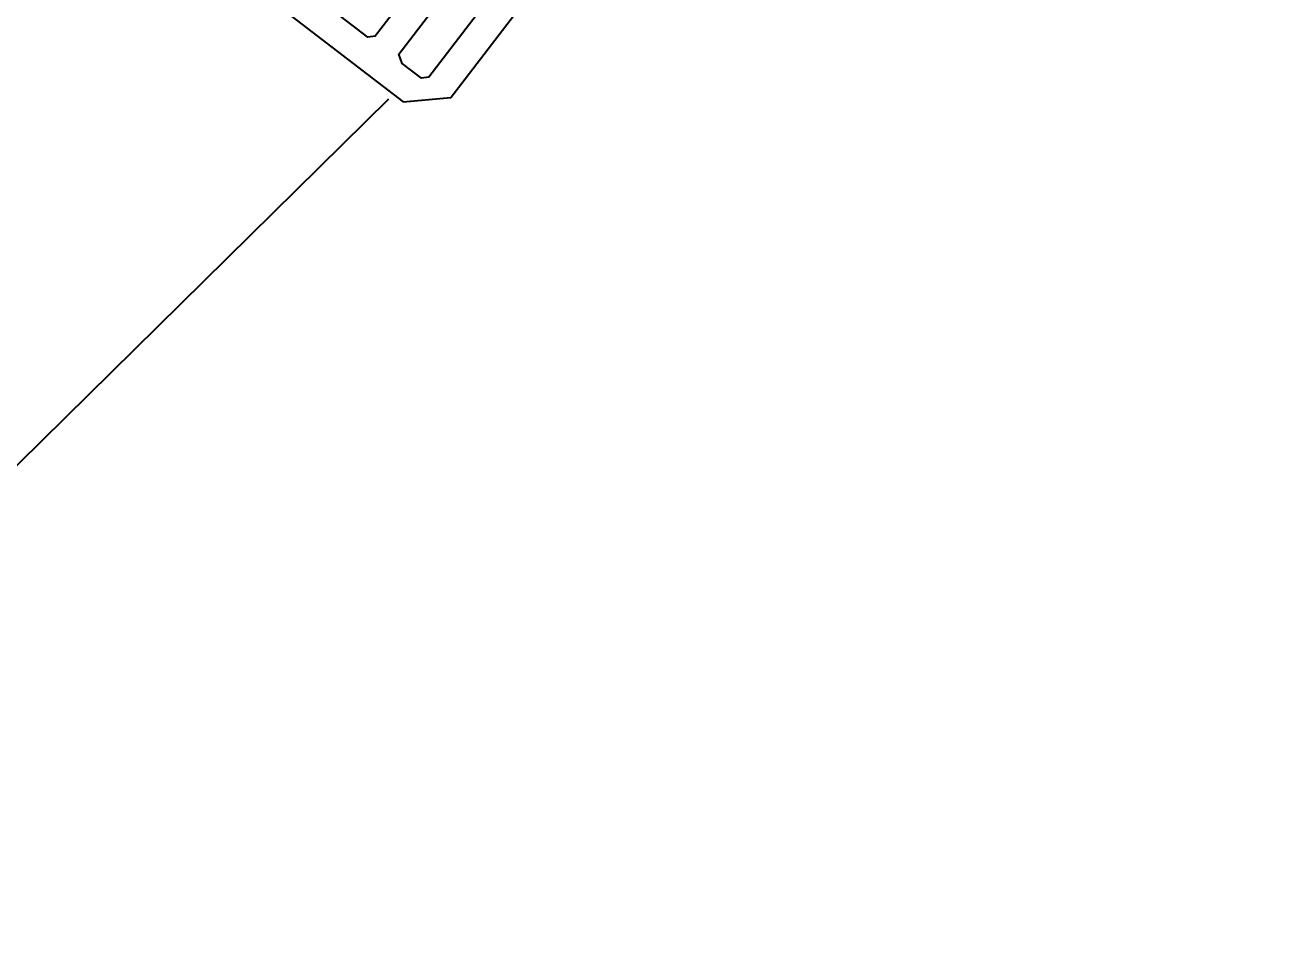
# Model space of a CAD drawing. Header units: millimetres. Extents: x -222892 to 671268, y 0 to 135099.
# Drawn here: x 80359.5 to 80416, y 109647.5 to 109689 of the extents above; entities that cross this region are included whole.
import ezdxf
from ezdxf import colors
from ezdxf.entities.mleader import LeaderData, LeaderLine
from ezdxf.math import Vec2, Vec3

# ---------------------------------------------------------------- set-up
doc = ezdxf.new("R2010")
doc.units = ezdxf.units.MM
for name, color, linetype in [('_TEXT', 7, 'Continuous'), ('АР_новое окно', 155, 'Continuous'), ('АР_Сущ Несущая стена', 216, 'Continuous')]:
    doc.layers.add(name, color=color, linetype=linetype)
doc.layers.add('АР_Окна', color=4, linetype='Continuous', lineweight=5)
doc.layers.add('АР_Подоконники', color=163, linetype='Continuous', lineweight=5)
doc.styles.add('ISOCPEUR', font='isocpeur.ttf', dxfattribs={"width": 0.85})

# ---------------------------------------------------------------- blocks, each defined once
blk = doc.blocks.new('_DotSmall')
at = {"color": 0, "linetype": 'ByBlock', "const_width": 0.5}
blk.add_lwpolyline([(-0.0625, 0, 1), (0.0625, 0, 1)], format="xyb", close=True, dxfattribs=at)
blk = doc.blocks.new('стойка витр.')
at = {"lineweight": 0, "ltscale": 100, "transparency": 33554687}
for points in [[(-68.58632373265573, -58.46540642052423), (-90.15068845250062, -1.598661102303595), (-90.00917455367744, -1.284153596119722), (-88.98317839115043, -0.8950869223335758), (-88.55468153662514, -0.9934413902010419), (-87.69009137133253, -3.273426419786119)], [(-86.43607351230457, -2.797891934278596), (-87.30066367759719, -0.5179069046935183), (-87.1591497787449, -0.2033993985096458), (-82.02911098225741, 1.741955958394101)], [(-77.83057009245385, 4.768357554989052), (-90.48468705118285, -0.0301937209587777), (-91.4479567084054, -1.960141251613095), (-69.79711318280897, -59.05493725829001)]]:
    blk.add_lwpolyline(points, dxfattribs=at)
blk = doc.blocks.new('A$Cec9b444d')
at = {"layer": 'АР_новое окно', "ltscale": 150}
blk.add_line((2774.329704661937, -4821.102201691218), (4724.002408464896, -2900.827877390942), dxfattribs=at)
for points in [[(4762.836960760411, -2851.600416858009), (4725.815814966289, -2899.852705020771), (4725.47389514379, -2899.89778262046), (4724.603321978206, -2899.229842978332), (4724.46157910868, -2898.813679411169), (4725.945885230232, -2896.879077843256)], [(4724.881832227822, -2896.062692489578), (4723.397526106271, -2897.997294057489), (4723.055606283753, -2898.042371657154), (4718.702691255623, -2894.70263569811)], [(4713.920339095826, -2892.723757215971), (4724.657547538547, -2900.961786422706), (4726.805616801636, -2900.765867193054), (4763.975227181478, -2852.320074593284)]]:
    blk.add_lwpolyline(points, dxfattribs=at)
at = {"layer": 'АР_новое окно', "ltscale": 150, "rotation": 121.7359287781207}
blk.add_blockref('стойка витр.', (4677.036464147677, -2824.022122275456), dxfattribs=at)

msp = doc.modelspace()

# ---------------------------------------------------------------- linework, layer by layer
at = {"layer": 'АР_Подоконники', "ltscale": 100}
msp.add_arc((72770.91306333517, 115478.5601402702), 8924.05480828957, 271.1088337123351, 356.4039573748495, dxfattribs=at)
at = {"layer": 'АР_Сущ Несущая стена', "ltscale": 100}
for centre, radius, start, end in [((72738.563808896, 115505.873757868), 9805.264059527553, 273.2047159643546, 356.1549052783411), ((72739.64332639205, 115515.0715942176), 9162.045179755698, 273.4231994982844, 355.8268411845256)]:
    msp.add_arc(centre, radius, start, end, dxfattribs=at)

# ---------------------------------------------------------------- block references
at = {"layer": 'АР_Окна', "ltscale": 100}
msp.add_blockref('A$Cec9b444d', (75651.90621783369, 112586.4970597865), dxfattribs=at)

# ---------------------------------------------------------------- leaders
at = {"layer": '_TEXT'}
ml = msp.add_multileader_mtext('Standard', dxfattribs=at)
ml.set_content('+8,260', color=256, style='ISOCPEUR')
ml.set_leader_properties(color=256, linetype='Continuous', lineweight=-1)
ml.set_arrow_properties(name='DOTSMALL')
ml.build(insert=Vec2(0, 0))
ml.multileader.update_dxf_attribs({"has_dogleg": 0, "has_text_frame": 1, "text_left_attachment_type": 4, "text_right_attachment_type": 4, "dogleg_length": 0, "arrow_head_size": 180})
ctx = ml.context
ctx.base_point, ctx.char_height, ctx.arrow_head_size, ctx.landing_gap_size, ctx.plane_origin = Vec3(217551.6143983618, 129062.3890569006), 250, 180, 50, Vec3(226918.2582751394, 128243.6210549465)
ctx.left_attachment, ctx.right_attachment, ctx.text_align_type = 4, 4, 1
notes = []
notes.append((ctx, [(0, (0, 0, 0), (0, 0), (1, 0), 1, [])]))
ctx.mtext.insert, ctx.mtext.width, ctx.mtext.alignment, ctx.mtext.line_spacing_style, ctx.mtext.flow_direction = Vec3(217989.4268983618, 129395.722390234), 852.6970314602484, 2, 2, 5
ml = msp.add_multileader_mtext('Standard', dxfattribs=at)
ml.set_content('+4,080', color=256, style='ISOCPEUR')
ml.set_leader_properties(color=256, linetype='Continuous', lineweight=-1)
ml.set_arrow_properties(name='DOTSMALL')
ml.build(insert=Vec2(0, 0))
ml.multileader.update_dxf_attribs({"has_dogleg": 0, "has_text_frame": 1, "text_left_attachment_type": 4, "text_right_attachment_type": 4, "dogleg_length": 0, "arrow_head_size": 180})
ctx = ml.context
ctx.base_point, ctx.char_height, ctx.arrow_head_size, ctx.landing_gap_size, ctx.plane_origin = Vec3(87764.17855758959, 128875.8656331683), 250, 180, 50, Vec3(86462.73668141075, 127317.1117672203)
ctx.left_attachment, ctx.right_attachment, ctx.text_align_type = 4, 4, 1
notes.append((ctx, [(0, (0, 0, 0), (0, 0), (1, 0), 1, [])]))
ctx.mtext.insert, ctx.mtext.width, ctx.mtext.alignment, ctx.mtext.line_spacing_style, ctx.mtext.flow_direction = Vec3(88212.61605758959, 129209.1989665016), 852.6970314602484, 2, 2, 5
ml = msp.add_multileader_mtext('Standard', dxfattribs=at)
ml.set_content('+2,045', color=256, style='ISOCPEUR')
ml.set_leader_properties(color=256, linetype='Continuous', lineweight=-1)
ml.set_arrow_properties(name='DOTSMALL')
ml.build(insert=Vec2(0, 0))
ml.multileader.update_dxf_attribs({"has_dogleg": 0, "has_text_frame": 1, "text_left_attachment_type": 4, "text_right_attachment_type": 4, "dogleg_length": 0, "arrow_head_size": 180})
ctx = ml.context
ctx.base_point, ctx.char_height, ctx.arrow_head_size, ctx.landing_gap_size, ctx.plane_origin = Vec3(82361.76101800078, 128875.8656331683), 250, 180, 50, Vec3(81060.31914182194, 127317.1117672203)
ctx.left_attachment, ctx.right_attachment, ctx.text_align_type = 4, 4, 1
notes.append((ctx, [(0, (0, 0, 0), (0, 0), (1, 0), 1, [])]))
ctx.mtext.insert, ctx.mtext.width, ctx.mtext.alignment, ctx.mtext.line_spacing_style, ctx.mtext.flow_direction = Vec3(82810.19851800078, 129209.1989665016), 852.6970314602484, 2, 2, 5
ml = msp.add_multileader_mtext('Standard', dxfattribs=at)
ml.set_content('+6,175', color=256, style='ISOCPEUR')
ml.set_leader_properties(color=256, linetype='Continuous', lineweight=-1)
ml.set_arrow_properties(name='DOTSMALL')
ml.build(insert=Vec2(0, 0))
ml.multileader.update_dxf_attribs({"has_dogleg": 0, "has_text_frame": 1, "text_left_attachment_type": 4, "text_right_attachment_type": 4, "dogleg_length": 0, "arrow_head_size": 180})
ctx = ml.context
ctx.base_point, ctx.char_height, ctx.arrow_head_size, ctx.landing_gap_size, ctx.plane_origin = Vec3(222793.0128863436, 128796.4460044858), 250, 180, 50, Vec3(232159.6567631213, 127977.6780025317)
ctx.left_attachment, ctx.right_attachment, ctx.text_align_type = 4, 4, 1
notes.append((ctx, [(0, (0, 0, 0), (0, 0), (1, 0), 1, [])]))
ctx.mtext.insert, ctx.mtext.width, ctx.mtext.alignment, ctx.mtext.line_spacing_style, ctx.mtext.flow_direction = Vec3(223209.5753863436, 129129.7793378192), 852.6970314602484, 2, 2, 5
ml = msp.add_multileader_mtext('Standard', dxfattribs=at)
ml.set_content('+6,175', color=256, style='ISOCPEUR')
ml.set_leader_properties(color=256, linetype='Continuous', lineweight=-1)
ml.set_arrow_properties(name='DOTSMALL')
ml.build(insert=Vec2(0, 0))
ml.multileader.update_dxf_attribs({"has_dogleg": 0, "has_text_frame": 1, "text_left_attachment_type": 4, "text_right_attachment_type": 4, "dogleg_length": 0, "arrow_head_size": 180})
ctx = ml.context
ctx.base_point, ctx.char_height, ctx.arrow_head_size, ctx.landing_gap_size, ctx.plane_origin = Vec3(249011.2140361817, 126512.8812880571), 250, 180, 50, Vec3(258377.8579129594, 125694.113286103)
ctx.left_attachment, ctx.right_attachment, ctx.text_align_type = 4, 4, 1
notes.append((ctx, [(0, (0, 0, 0), (0, 0), (1, 0), 1, [])]))
ctx.mtext.insert, ctx.mtext.width, ctx.mtext.alignment, ctx.mtext.line_spacing_style, ctx.mtext.flow_direction = Vec3(249427.7765361817, 126846.2146213904), 852.6970314602484, 2, 2, 5
ml = msp.add_multileader_mtext('Standard', dxfattribs=at)
ml.set_content('+2,045', color=256, style='ISOCPEUR')
ml.set_leader_properties(color=256, linetype='Continuous', lineweight=-1)
ml.set_arrow_properties(name='DOTSMALL')
ml.build(insert=Vec2(0, 0))
ml.multileader.update_dxf_attribs({"has_dogleg": 0, "has_text_frame": 1, "text_left_attachment_type": 4, "text_right_attachment_type": 4, "dogleg_length": 0, "arrow_head_size": 180})
ctx = ml.context
ctx.base_point, ctx.char_height, ctx.arrow_head_size, ctx.landing_gap_size, ctx.plane_origin = Vec3(113079.9545436751, 126340.2993196389), 250, 180, 50, Vec3(111778.5126674963, 124781.5454536909)
ctx.left_attachment, ctx.right_attachment, ctx.text_align_type = 4, 4, 1
notes.append((ctx, [(0, (0, 0, 0), (0, 0), (1, 0), 1, [])]))
ctx.mtext.insert, ctx.mtext.width, ctx.mtext.alignment, ctx.mtext.line_spacing_style, ctx.mtext.flow_direction = Vec3(113528.3920436751, 126673.6326529723), 852.6970314602484, 2, 2, 5
ml = msp.add_multileader_mtext('Standard', dxfattribs=at)
ml.set_content('+4,080', color=256, style='ISOCPEUR')
ml.set_leader_properties(color=256, linetype='Continuous', lineweight=-1)
ml.set_arrow_properties(name='DOTSMALL')
ml.build(insert=Vec2(0, 0))
ml.multileader.update_dxf_attribs({"has_dogleg": 0, "has_text_frame": 1, "text_left_attachment_type": 4, "text_right_attachment_type": 4, "dogleg_length": 0, "arrow_head_size": 180})
ctx = ml.context
ctx.base_point, ctx.char_height, ctx.arrow_head_size, ctx.landing_gap_size, ctx.plane_origin = Vec3(83222.13444079482, 124964.6175387829), 250, 180, 50, Vec3(81920.69256461598, 123405.8636728349)
ctx.left_attachment, ctx.right_attachment, ctx.text_align_type = 4, 4, 1
notes.append((ctx, [(0, (0, 0, 0), (0, 0), (1, 0), 1, [])]))
ctx.mtext.insert, ctx.mtext.width, ctx.mtext.alignment, ctx.mtext.line_spacing_style, ctx.mtext.flow_direction = Vec3(83670.57194079482, 125297.9508721163), 852.6970314602484, 2, 2, 5
ml = msp.add_multileader_mtext('Standard', dxfattribs=at)
ml.set_content('+4,090', color=256, style='ISOCPEUR')
ml.set_leader_properties(color=256, linetype='Continuous', lineweight=-1)
ml.set_arrow_properties(name='DOTSMALL')
ml.build(insert=Vec2(0, 0))
ml.multileader.update_dxf_attribs({"has_dogleg": 0, "has_text_frame": 1, "text_left_attachment_type": 4, "text_right_attachment_type": 4, "dogleg_length": 0, "arrow_head_size": 180})
ctx = ml.context
ctx.base_point, ctx.char_height, ctx.arrow_head_size, ctx.landing_gap_size, ctx.plane_origin = Vec3(100162.7295763729, 121154.7753958358), 250, 180, 50, Vec3(98861.28770019411, 119596.0215298878)
ctx.left_attachment, ctx.right_attachment, ctx.text_align_type = 4, 4, 1
notes.append((ctx, [(0, (0, 0, 0), (0, 0), (1, 0), 1, [])]))
ctx.mtext.insert, ctx.mtext.width, ctx.mtext.alignment, ctx.mtext.line_spacing_style, ctx.mtext.flow_direction = Vec3(100611.1670763729, 121488.1087291691), 852.6970314602484, 2, 2, 5
ml = msp.add_multileader_mtext('Standard', dxfattribs=at)
ml.set_content('+8,260', color=256, style='ISOCPEUR')
ml.set_leader_properties(color=256, linetype='Continuous', lineweight=-1)
ml.set_arrow_properties(name='DOTSMALL')
ml.build(insert=Vec2(0, 0))
ml.multileader.update_dxf_attribs({"has_dogleg": 0, "has_text_frame": 1, "text_left_attachment_type": 4, "text_right_attachment_type": 4, "dogleg_length": 0, "arrow_head_size": 180})
ctx = ml.context
ctx.base_point, ctx.char_height, ctx.arrow_head_size, ctx.landing_gap_size, ctx.plane_origin = Vec3(199862.1649124452, 120820.9209232761), 250, 180, 50, Vec3(209228.8087892229, 120002.152921322)
ctx.left_attachment, ctx.right_attachment, ctx.text_align_type = 4, 4, 1
notes.append((ctx, [(0, (0, 0, 0), (0, 0), (1, 0), 1, [])]))
ctx.mtext.insert, ctx.mtext.width, ctx.mtext.alignment, ctx.mtext.line_spacing_style, ctx.mtext.flow_direction = Vec3(200299.9774124452, 121154.2542566095), 852.6970314602484, 2, 2, 5
ml = msp.add_multileader_mtext('Standard', dxfattribs=at)
ml.set_content('+4,090', color=256, style='ISOCPEUR')
ml.set_leader_properties(color=256, linetype='Continuous', lineweight=-1)
ml.set_arrow_properties(name='DOTSMALL')
ml.build(insert=Vec2(0, 0))
ml.multileader.update_dxf_attribs({"has_dogleg": 0, "has_text_frame": 1, "text_left_attachment_type": 4, "text_right_attachment_type": 4, "dogleg_length": 0, "arrow_head_size": 180})
ctx = ml.context
ctx.base_point, ctx.char_height, ctx.arrow_head_size, ctx.landing_gap_size, ctx.plane_origin = Vec3(113218.2260377183, 120570.9626496358), 250, 180, 50, Vec3(111916.7841615395, 119012.2087836878)
ctx.left_attachment, ctx.right_attachment, ctx.text_align_type = 4, 4, 1
notes.append((ctx, [(0, (0, 0, 0), (0, 0), (1, 0), 1, [])]))
ctx.mtext.insert, ctx.mtext.width, ctx.mtext.alignment, ctx.mtext.line_spacing_style, ctx.mtext.flow_direction = Vec3(113666.6635377183, 120904.2959829691), 852.6970314602484, 2, 2, 5
ml = msp.add_multileader_mtext('Standard', dxfattribs=at)
ml.set_content('+8,260', color=256, style='ISOCPEUR')
ml.set_leader_properties(color=256, linetype='Continuous', lineweight=-1)
ml.set_arrow_properties(name='DOTSMALL')
ml.build(insert=Vec2(0, 0))
ml.multileader.update_dxf_attribs({"has_dogleg": 0, "has_text_frame": 1, "text_left_attachment_type": 4, "text_right_attachment_type": 4, "dogleg_length": 0, "arrow_head_size": 180})
ctx = ml.context
ctx.base_point, ctx.char_height, ctx.arrow_head_size, ctx.landing_gap_size, ctx.plane_origin = Vec3(248252.5895821416, 119320.827540012), 250, 180, 50, Vec3(257619.2334589193, 118502.0595380578)
ctx.left_attachment, ctx.right_attachment, ctx.text_align_type = 4, 4, 1
notes.append((ctx, [(0, (0, 0, 0), (0, 0), (1, 0), 1, [])]))
ctx.mtext.insert, ctx.mtext.width, ctx.mtext.alignment, ctx.mtext.line_spacing_style, ctx.mtext.flow_direction = Vec3(248690.4020821416, 119654.1608733453), 852.6970314602484, 2, 2, 5
ml = msp.add_multileader_mtext('Standard', dxfattribs=at)
ml.set_content('+8,260', color=256, style='ISOCPEUR')
ml.set_leader_properties(color=256, linetype='Continuous', lineweight=-1)
ml.set_arrow_properties(name='DOTSMALL')
ml.build(insert=Vec2(0, 0))
ml.multileader.update_dxf_attribs({"has_dogleg": 0, "has_text_frame": 1, "text_left_attachment_type": 4, "text_right_attachment_type": 4, "dogleg_length": 0, "arrow_head_size": 180})
ctx = ml.context
ctx.base_point, ctx.char_height, ctx.arrow_head_size, ctx.landing_gap_size, ctx.plane_origin = Vec3(226624.4769248088, 118811.0305899883), 250, 180, 50, Vec3(235991.1208015865, 117992.2625880342)
ctx.left_attachment, ctx.right_attachment, ctx.text_align_type = 4, 4, 1
notes.append((ctx, [(0, (0, 0, 0), (0, 0), (1, 0), 1, [])]))
ctx.mtext.insert, ctx.mtext.width, ctx.mtext.alignment, ctx.mtext.line_spacing_style, ctx.mtext.flow_direction = Vec3(227062.2894248088, 119144.3639233217), 852.6970314602484, 2, 2, 5
ml = msp.add_multileader_mtext('Standard', dxfattribs=at)
ml.set_content('+8,260', color=256, style='ISOCPEUR')
ml.set_leader_properties(color=256, linetype='Continuous', lineweight=-1)
ml.set_arrow_properties(name='DOTSMALL')
ml.build(insert=Vec2(0, 0))
ml.multileader.update_dxf_attribs({"has_dogleg": 0, "has_text_frame": 1, "text_left_attachment_type": 4, "text_right_attachment_type": 4, "dogleg_length": 0, "arrow_head_size": 180})
ctx = ml.context
ctx.base_point, ctx.char_height, ctx.arrow_head_size, ctx.landing_gap_size, ctx.plane_origin = Vec3(208811.3343997641, 114473.8737060697), 250, 180, 50, Vec3(218177.9782765417, 113655.1057041156)
ctx.left_attachment, ctx.right_attachment, ctx.text_align_type = 4, 4, 1
notes.append((ctx, [(0, (0, 0, 0), (0, 0), (1, 0), 1, [])]))
ctx.mtext.insert, ctx.mtext.width, ctx.mtext.alignment, ctx.mtext.line_spacing_style, ctx.mtext.flow_direction = Vec3(209249.1468997641, 114807.207039403), 852.6970314602484, 2, 2, 5
ml = msp.add_multileader_mtext('Standard', dxfattribs=at)
ml.set_content('+8,260', color=256, style='ISOCPEUR')
ml.set_leader_properties(color=256, linetype='Continuous', lineweight=-1)
ml.set_arrow_properties(name='DOTSMALL')
ml.build(insert=Vec2(0, 0))
ml.multileader.update_dxf_attribs({"has_dogleg": 0, "has_text_frame": 1, "text_left_attachment_type": 4, "text_right_attachment_type": 4, "dogleg_length": 0, "arrow_head_size": 180})
ctx = ml.context
ctx.base_point, ctx.char_height, ctx.arrow_head_size, ctx.landing_gap_size, ctx.plane_origin = Vec3(191107.8180209438, 112062.6815340372), 250, 180, 50, Vec3(200474.4618977215, 111243.913532083)
ctx.left_attachment, ctx.right_attachment, ctx.text_align_type = 4, 4, 1
notes.append((ctx, [(0, (0, 0, 0), (0, 0), (1, 0), 1, [])]))
ctx.mtext.insert, ctx.mtext.width, ctx.mtext.alignment, ctx.mtext.line_spacing_style, ctx.mtext.flow_direction = Vec3(191545.6305209438, 112396.0148673705), 852.6970314602484, 2, 2, 5
for ctx, leaders in notes:
    for number, flags, end, landing, length, lines in leaders:
        leader = LeaderData()
        leader.index, (leader.has_last_leader_line, leader.has_dogleg_vector, leader.attachment_direction) = number, flags
        leader.last_leader_point, leader.dogleg_vector, leader.dogleg_length = Vec3(end), Vec3(landing), length
        for number, points, colour, breaks in lines:
            line = LeaderLine()
            line.index, line.vertices, line.color, line.breaks = number, Vec3.list(points), colors.encode_raw_color(colour), breaks
            leader.lines.append(line)
        ctx.leaders.append(leader)

doc.saveas('drawing.dxf')
